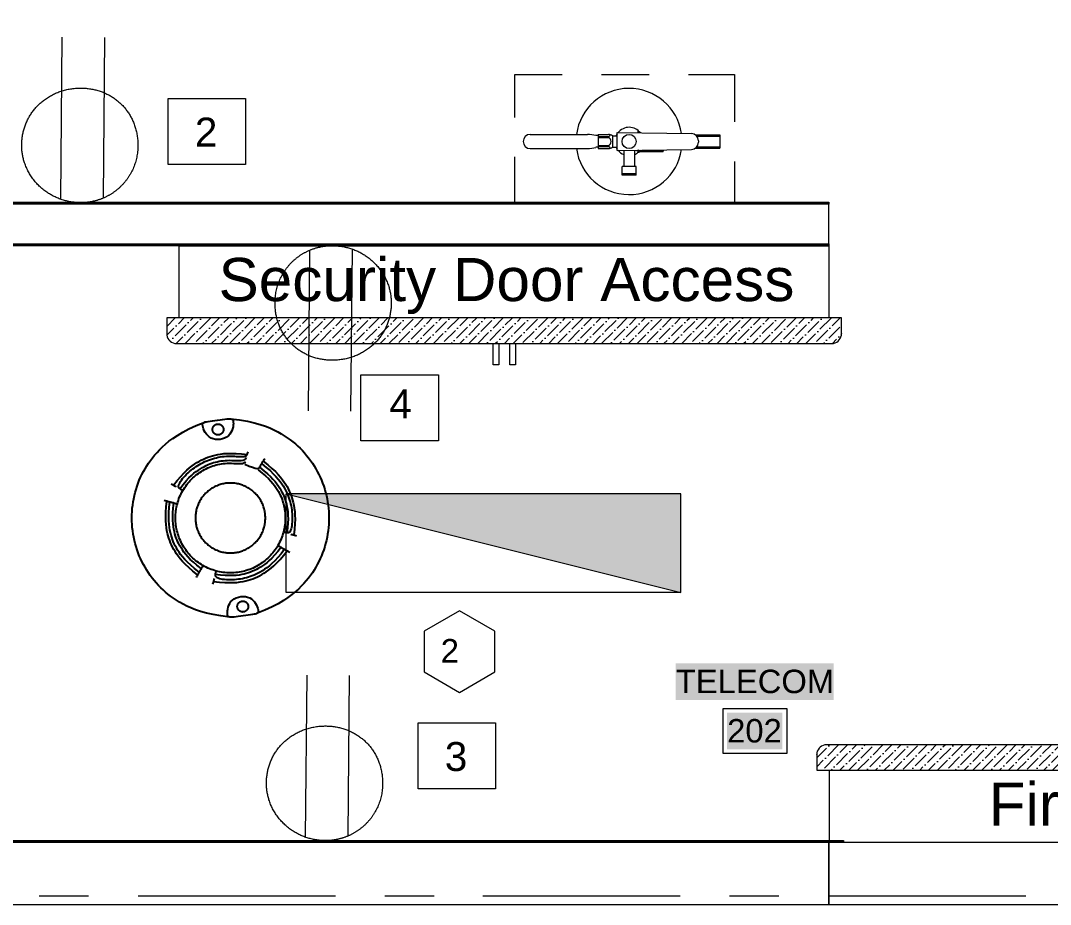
# Model space of a CAD drawing. Header units: inches. Extents: x 0.9 to 36.3, y 0.7 to 23.3.
# Drawn here: x 6.176 to 8.784, y 15.409 to 17.648 of the extents above; entities that cross this region are included whole.
import ezdxf

# ---------------------------------------------------------------- set-up
doc = ezdxf.new("R2010")
doc.units = ezdxf.units.IN
doc.linetypes.add('ACAD_ISO02W100', pattern=[15, 12, -3])
doc.linetypes.add('CENTER', pattern=[50.8, 31.75, -6.35, 6.35, -6.35])
doc.layers.get('0').update_dxf_attribs({"color": 1})
for name, color, linetype, lineweight, true_color in [('Boarder for name', 7, 'Continuous', 5, 0x777777), ('Lights', 7, 'Continuous', 15, 0xff0a0a), ('Numbering Lights', 1, 'Continuous', 15, 0xff0000), ('PDF_Geometry', 7, 'Continuous', 9, 0x777777), ('Security Panel', 7, 'Continuous', 5, 0x9a9c7f)]:
    doc.layers.add(name, color=color, linetype=linetype, lineweight=lineweight, true_color=true_color)
for name, color, linetype, lineweight in [('Fire Extinguisher', 12, 'Continuous', 15), ('Numbering Panels', 250, 'Continuous', 0), ('Numbering receptecles', 170, 'Continuous', 15), ('Receptacles', 170, 'Continuous', 15)]:
    doc.layers.add(name, color=color, linetype=linetype, lineweight=lineweight)
doc.layers.add('PDF_Solid Fills', color=7, linetype='Continuous', true_color=0xffffff)
doc.layers.add('PDF_Text', color=7, linetype='Continuous')
doc.layers.add('Smoke Detector', color=104, linetype='Continuous')
doc.styles.add('PDF Arial', font='arial.ttf')
doc.styles.get("Standard").update_dxf_attribs({"font": 'arial.ttf'})

# ---------------------------------------------------------------- blocks, each defined once
blk = doc.blocks.new('Fire Extinguisher_top_dwgmodels.com')
at = {"color": 0}
for p, q in [((-111.7, 8), (-47, 8)), ((-34.9, 6.6), (-37.6, 6.6)), ((-34.9, 8), (-34.9, -8)), ((-34.9, 8), (-23.5, 8)), ((-34.9, 4.6), (-23.2, 4.6)), ((-34.8, 5.7), (-23.2, 5.7)), ((-18.9, 6.3), (-18.9, -6.3)), ((-18.9, 6.3), (-13.5, 6.3)), ((-13.5, -10), (-13.5, 10)), ((-13.5, 10), (70.6, 8.9)), ((10.3, 9.7), (10.3, 11.5)), ((10.7, 9.7), (10.7, 11.5)), ((75, 7.5), (102.5, 7.5)), ((76.7, 5.9), (102.5, 5.9)), ((78.5, 0.9), (78.5, -0.9)), ((102.5, 7.5), (102.5, -7.5)), ((-111.7, -8), (-47, -8)), ((-34.9, -6.6), (-37.6, -6.6)), ((-34.9, -4.6), (-23.2, -4.6)), ((-34.9, -8), (-23.5, -8)), ((-34.8, -5.7), (-23.2, -5.7)), ((-18.9, -6.3), (-13.5, -6.3)), ((-13.5, -10), (70.6, -8.9)), ((-6, -9.9), (-6, -28.4)), ((6, -9.7), (6, -28.4)), ((10.3, -9.7), (10.3, -9.7)), ((10.7, -9.9), (10.7, -9.7)), ((10.8, -10.2), (11, -9.9)), ((10.9, -10.4), (38.5, -10.4)), ((10.9, -11.2), (38.5, -11.2)), ((75, -7.5), (102.5, -7.5)), ((76.7, -5.9), (102.5, -5.9)), ((-8, -38), (-8, -28.4)), ((8, -28.4), (-8, -28.4)), ((8, -38), (8, -28.4)), ((-8, -36.1), (8, -36.1)), ((8, -38), (-8, -38))]:
    blk.add_line(p, q, dxfattribs=at)
blk.add_circle((0, 0), 8, dxfattribs=at)
for centre, radius, start, end in [((0, 0), 60, 8.6363, 172.3377), ((0, 0), 16, 37.0611, 141.3809), ((-111.7, 0), 8, 90, 270), ((-48.9, -37), 45.1, 75.4552, 87.5164), ((-23.6, 0.6), 7.45, 50.2127, 88.8117), ((-23.3, 7.7), 1.98, 271.9881, 358.9526), ((-25.5, 0), 5.13, 297.4534, 62.5466), ((0, 0), 16, 147.6298, 156.9032), ((10.5, 11.5), 0.177, 14.0852, 165.9148), ((70.5, 0.9), 8, 0, 89.221), ((0, 0), 60, 187.6623, 351.3637), ((-48.9, 37), 45.1, 272.4836, 284.5448), ((-23.6, -0.6), 7.45, 271.1883, 309.7873), ((-23.3, -7.7), 1.98, 1.0474, 88.0119), ((0, 0), 16, 203.0968, 212.3702), ((0, 0), 16, 218.6191, 247.9757), ((-11.2, -9.9), 0.819, 184.1848, 357.3731), ((10.5, -11), 1.25, 101.8101, 350.1732), ((10.5, -11), 0.907, 90, 346.3844), ((10.2, -9.7), 0.107, 282.2941, 2.9308), ((10.4, -9.9), 0.229, 277.2272, 346.9737), ((11.1, -10.8), 0.447, 116.5651, 243.4349), ((0, 0), 16, 312.0013, 315.4535), ((10.5, -11), 0.907, 40.2976, 70.7774), ((10.5, -11), 1.25, 27.9629, 66.6982), ((0, 0), 16, 319.3461, 322.9389), ((38.3, -10.8), 0.447, 296.5651, 63.4349), ((70.5, -0.9), 8, 270.779, 0), ((0, 0), 16, 292.0243, 310.0558)]:
    blk.add_arc(centre, radius, start, end, dxfattribs=at)

msp = doc.modelspace()

# ---------------------------------------------------------------- hatches: boundary and pattern name
at = {"layer": 'Lights', "linetype": 'ByBlock', "ltscale": 0.001, "transparency": 33554559}
msp.add_hatch(color=256, dxfattribs=at).paths.add_polyline_path([(7.8482, 16.1993), (7.8482, 16.4493), (6.8482, 16.4493)])
at = {"layer": 'Security Panel', "ltscale": 6, "transparency": 33554559}
h = msp.add_hatch(dxfattribs=at)
h.set_pattern_fill('ANSI36', color=256, scale=0.005)
h.paths.add_polyline_path([(8.255, 16.8945), (6.5457, 16.8945), (6.5457, 16.8545, 0.359329), (6.5664, 16.8303), (8.2343, 16.8303, 0.368033), (8.2549, 16.8553)])
h = msp.add_hatch(dxfattribs=at)
h.set_pattern_fill('ANSI36', color=256, scale=0.005)
h.paths.add_polyline_path([(9.9013, 15.7891, 0.359329), (9.8806, 15.8134), (8.2127, 15.8134, 0.368033), (8.1921, 15.7884), (8.192, 15.7492), (9.9013, 15.7492)])

# ---------------------------------------------------------------- linework, layer by layer
at = {"layer": 'Boarder for name', "linetype": 'ByBlock'}
msp.add_lwpolyline([(7.9547, 15.9051), (8.1163, 15.9051), (8.1163, 15.7918), (7.9547, 15.7918)], close=True, dxfattribs=at)
at = {"layer": 'Fire Extinguisher', "linetype": 'ACAD_ISO02W100', "ltscale": 0.01}
msp.add_lwpolyline([(7.4273, 17.5112), (7.9839, 17.5112), (7.9839, 17.1826), (7.4273, 17.1826)], close=True, dxfattribs=at)
at = {"layer": 'Lights', "linetype": 'ByBlock'}
msp.add_lwpolyline([(7.8482, 16.1993), (6.8482, 16.1993), (6.8482, 16.4493), (7.8482, 16.1993), (7.8482, 16.4493), (6.8482, 16.4493)], dxfattribs=at)
at = {"layer": 'Numbering Lights', "linetype": 'ByBlock', "ltscale": 0.001}
msp.add_lwpolyline([(7.2875, 16.1529), (7.1981, 16.1013), (7.1981, 15.998), (7.2875, 15.9464), (7.3769, 15.998), (7.3769, 16.1013)], close=True, dxfattribs=at)
at = {"layer": 'Numbering receptecles', "linetype": 'ByBlock', "ltscale": 0.001}
for points in [[(6.5492, 17.4507), (6.7452, 17.4507), (6.7452, 17.2834), (6.5492, 17.2834)], [(7.0378, 16.7503), (7.2338, 16.7503), (7.2338, 16.5831), (7.0378, 16.5831)], [(7.1823, 15.8694), (7.3783, 15.8694), (7.3783, 15.7021), (7.1823, 15.7021)]]:
    msp.add_lwpolyline(points, close=True, dxfattribs=at)
at = {"layer": 'PDF_Geometry', "linetype": 'ByBlock'}
for points in [[(4.0048, 15.566), (4.3715, 15.566), (4.3715, 15.7227), (4.4298, 15.7227), (4.4298, 17.0826), (8.223, 17.0826), (8.223, 17.1826), (4.4298, 17.1826), (4.4298, 19.4375), (4.3882, 19.4375), (4.3882, 19.4775), (4.3882, 20.9091), (9.3296, 20.9091), (9.3296, 21.0925), (4.0048, 21.0925)], [(4.4298, 17.1876), (8.223, 17.1876), (8.223, 17.186), (8.223, 17.1843)], [(4.4298, 17.1843), (8.223, 17.1843), (4.4298, 17.1843)], [(8.223, 17.1826), (4.4298, 17.1826)], [(8.223, 17.1843), (8.223, 17.1826), (8.223, 17.1843)], [(4.4298, 17.0826), (8.223, 17.0826), (8.223, 17.081), (8.223, 17.0793), (8.223, 17.0776), (4.4298, 17.0776)], [(8.223, 17.081), (8.223, 17.081)], [(4.3715, 15.571), (8.2597, 15.571), (8.2597, 15.5694), (8.2597, 15.5677), (4.3715, 15.5677), (8.2597, 15.5677), (8.2597, 15.566), (4.3715, 15.566)], [(8.2597, 15.5677), (8.2597, 15.5677)], [(6.2231, 15.431), (6.3481, 15.431)], [(6.4731, 15.431), (6.973, 15.431)], [(7.098, 15.431), (7.223, 15.431)], [(7.3464, 15.431), (7.8463, 15.431)], [(7.9713, 15.431), (8.0963, 15.431)], [(8.2213, 15.431), (8.7213, 15.431)]]:
    msp.add_lwpolyline(points, dxfattribs=at)
for points in [[(4.4298, 17.081), (8.223, 17.081)], [(8.223, 15.566), (4.3715, 15.566), (4.3715, 15.4094), (8.223, 15.4094)], [(8.223, 15.4094), (10.3129, 15.4094), (10.3129, 15.566), (8.223, 15.566)]]:
    msp.add_lwpolyline(points, close=True, dxfattribs=at)
at = {"layer": 'PDF_Solid Fills', "linetype": 'ByBlock', "transparency": 33554559}
for points in [[(7.8347, 15.9268), (8.2347, 15.9268), (7.8347, 16.0201), (8.2347, 16.0201)], [(7.9647, 15.8018), (8.1047, 15.8018), (7.9647, 15.8951), (8.1047, 15.8951)]]:
    msp.add_solid(points, dxfattribs=at)
at = {"layer": 'Receptacles', "linetype": 'ByBlock'}
for points in [[(6.2806, 17.6057), (6.2768, 17.1954)], [(6.3884, 17.6047), (6.3845, 17.1979)], [(6.9046, 16.6596), (6.9084, 17.0664)], [(7.0124, 16.6586), (7.0162, 17.0688)], [(6.9004, 15.9901), (6.8965, 15.5798)], [(7.0082, 15.9891), (7.0043, 15.5823)]]:
    msp.add_lwpolyline(points, dxfattribs=at)
for points in [[(6.3264, 17.1866), (6.3655, 17.186), (6.4018, 17.2005), (6.4296, 17.2279), (6.4575, 17.2552), (6.4727, 17.2913), (6.4728, 17.3303), (6.4736, 17.4132), (6.412, 17.476), (6.3292, 17.4768), (6.2463, 17.4775), (6.1794, 17.416), (6.1786, 17.3331), (6.1778, 17.2544), (6.2435, 17.1874), (6.3264, 17.1866)], [(6.9666, 17.0776), (6.9275, 17.0783), (6.8912, 17.0638), (6.8633, 17.0364), (6.8355, 17.009), (6.8203, 16.973), (6.8201, 16.9339), (6.8194, 16.8511), (6.8809, 16.7883), (6.9638, 16.7875), (7.0467, 16.7867), (7.1136, 16.8483), (7.1144, 16.9312), (7.1152, 17.0099), (7.0495, 17.0769), (6.9666, 17.0776)], [(6.9462, 15.571), (6.9853, 15.5704), (7.0215, 15.5849), (7.0494, 15.6123), (7.0773, 15.6396), (7.0925, 15.6756), (7.0926, 15.7147), (7.0934, 15.7976), (7.0318, 15.8604), (6.9489, 15.8612), (6.866, 15.8619), (6.7991, 15.8004), (6.7984, 15.7175), (6.7976, 15.6388), (6.8633, 15.5718), (6.9462, 15.571)]]:
    msp.add_rational_spline(points, [1, 0.948448710105, 0.948448710105, 1, 0.948448710105, 0.948448710105, 1, 1, 1, 1, 1, 1, 1, 1, 1, 1], degree=3, knots=[0, 0, 0, 0, 0.79168, 0.79168, 0.79168, 1.583359, 1.583359, 1.583359, 2.583359, 2.583359, 2.583359, 3.583359, 3.583359, 3.583359, 4.583359, 4.583359, 4.583359, 4.583359], dxfattribs=at)
at = {"layer": 'Security Panel', "linetype": 'ByBlock', "ltscale": 0.001}
for points in [[(8.223, 17.0776), (8.223, 16.8945), (6.5777, 16.8945), (6.5777, 17.0776)], [(8.224, 15.566), (8.224, 15.7492), (9.8693, 15.7492), (9.8693, 15.566)]]:
    msp.add_lwpolyline(points, close=True, dxfattribs=at)
for points in [[(8.2549, 16.8553), (8.255, 16.8945), (6.5457, 16.8945), (6.5457, 16.8545)], [(8.1921, 15.7884), (8.192, 15.7492), (9.9013, 15.7492), (9.9013, 15.7891)]]:
    msp.add_lwpolyline(points, dxfattribs=at)
for points in [[(6.5457, 16.8553, 0.368033), (6.5664, 16.8303), (8.2343, 16.8303, 0.368033), (8.2549, 16.8553), (8.2549, 16.8545)], [(9.9013, 15.7884, 0.368033), (9.8806, 15.8134), (8.2127, 15.8134, 0.368033), (8.1921, 15.7884), (8.1921, 15.7891)]]:
    msp.add_lwpolyline(points, format="xyb", dxfattribs=at)
at = {"layer": 'Security Panel', "linetype": 'CENTER', "ltscale": 0.01}
for points in [[(7.3726, 16.8303), (7.387, 16.8303), (7.387, 16.7755), (7.3726, 16.7755)], [(7.4144, 16.8303), (7.4289, 16.8303), (7.4289, 16.7755), (7.4144, 16.7755)]]:
    msp.add_lwpolyline(points, close=True, dxfattribs=at)
at = {"layer": 'Smoke Detector', "linetype": 'ByBlock'}
for points in [[(6.7056, 16.1368), (6.6832, 16.1398), (6.6635, 16.1432), (6.6464, 16.147), (6.6315, 16.1511), (6.6184, 16.1555), (6.6069, 16.1601), (6.5967, 16.1648), (6.5873, 16.1697), (6.5786, 16.1746), (6.5705, 16.1795), (6.5629, 16.1846), (6.5557, 16.1897), (6.549, 16.1949), (6.5425, 16.2003), (6.5364, 16.2058), (6.5305, 16.2115), (6.5249, 16.2173), (6.5194, 16.2234), (6.5141, 16.2296), (6.509, 16.236), (6.5041, 16.2426), (6.4995, 16.2493), (6.4951, 16.2562), (6.4909, 16.2632), (6.4869, 16.2703), (6.4832, 16.2776), (6.4797, 16.285), (6.4764, 16.2925), (6.4734, 16.3001), (6.4707, 16.3077), (6.4682, 16.3155), (6.4659, 16.3234), (6.4639, 16.3313), (6.4622, 16.3393), (6.4608, 16.3473), (6.4596, 16.3554), (6.4586, 16.3635), (6.458, 16.3717), (6.4576, 16.3798), (6.4574, 16.388), (6.4576, 16.3962), (6.458, 16.4043), (6.4586, 16.4125), (6.4596, 16.4206), (6.4608, 16.4287), (6.4622, 16.4367), (6.4639, 16.4447), (6.4659, 16.4526), (6.4682, 16.4605), (6.4707, 16.4682), (6.4734, 16.4759), (6.4764, 16.4835), (6.4797, 16.491), (6.4832, 16.4984), (6.4869, 16.5057), (6.4909, 16.5128), (6.4951, 16.5198), (6.4996, 16.5267), (6.5044, 16.5336), (6.5096, 16.5404), (6.5152, 16.5472), (6.5212, 16.554), (6.5278, 16.5609), (6.5349, 16.5679), (6.5427, 16.575), (6.5514, 16.5822), (6.5613, 16.5896), (6.5729, 16.5973), (6.5864, 16.6052), (6.6022, 16.6134), (6.6206, 16.6219), (6.642, 16.6307)], [(6.7071, 16.6393), (6.73, 16.6363), (6.75, 16.6328), (6.7674, 16.629), (6.7825, 16.6249), (6.7956, 16.6205), (6.8072, 16.6159), (6.8175, 16.6111), (6.8268, 16.6063), (6.8355, 16.6014), (6.8436, 16.5964), (6.8512, 16.5914), (6.8584, 16.5863), (6.8652, 16.5811), (6.8716, 16.5757), (6.8777, 16.5702), (6.8836, 16.5645), (6.8893, 16.5586), (6.8948, 16.5526), (6.9, 16.5464), (6.9051, 16.54), (6.91, 16.5334), (6.9146, 16.5267), (6.9191, 16.5198), (6.9233, 16.5128), (6.9272, 16.5057), (6.931, 16.4984), (6.9345, 16.491), (6.9377, 16.4835), (6.9407, 16.4759), (6.9435, 16.4682), (6.946, 16.4605), (6.9482, 16.4526), (6.9502, 16.4447), (6.9519, 16.4367), (6.9534, 16.4287), (6.9546, 16.4206), (6.9555, 16.4125), (6.9562, 16.4043), (6.9566, 16.3962), (6.9567, 16.388), (6.9566, 16.3798), (6.9562, 16.3717), (6.9555, 16.3635), (6.9546, 16.3554), (6.9534, 16.3473), (6.9519, 16.3393), (6.9502, 16.3313), (6.9482, 16.3234), (6.946, 16.3155), (6.9435, 16.3077), (6.9407, 16.3001), (6.9377, 16.2925), (6.9345, 16.285), (6.931, 16.2776), (6.9272, 16.2703), (6.9233, 16.2632), (6.9191, 16.2562), (6.9146, 16.2492), (6.9098, 16.2424), (6.9046, 16.2356), (6.899, 16.2288), (6.8929, 16.222), (6.8864, 16.2151), (6.8792, 16.2081), (6.8715, 16.201), (6.8628, 16.1938), (6.8529, 16.1864), (6.8414, 16.1787), (6.828, 16.1709), (6.8125, 16.1628), (6.7944, 16.1544), (6.7735, 16.1457)], [(6.5631, 16.4711), (6.5726, 16.483), (6.5813, 16.4932), (6.5893, 16.5018), (6.5967, 16.509), (6.6036, 16.515), (6.6101, 16.5201), (6.6162, 16.5244), (6.622, 16.5281), (6.6277, 16.5314), (6.6332, 16.5345), (6.6387, 16.5372), (6.6443, 16.5396), (6.6499, 16.5418), (6.6557, 16.5438), (6.6618, 16.5456), (6.6681, 16.5472), (6.6749, 16.5487), (6.6822, 16.55), (6.6904, 16.551), (6.6995, 16.5516), (6.7098, 16.5517), (6.7216, 16.5513), (6.7349, 16.5503), (6.7501, 16.5485)], [(6.5852, 16.4583), (6.5829, 16.4597), (6.5808, 16.461), (6.579, 16.4623), (6.5776, 16.4637), (6.5765, 16.4653), (6.5759, 16.467), (6.5758, 16.4691), (6.5763, 16.4714), (6.5773, 16.4741), (6.5789, 16.4772), (6.5809, 16.4805), (6.5834, 16.484), (6.5862, 16.4876), (6.5894, 16.4914), (6.5927, 16.4951), (6.5963, 16.4988), (6.6, 16.5023), (6.6038, 16.5058), (6.6077, 16.5091), (6.6117, 16.5123), (6.6158, 16.5153), (6.62, 16.5183), (6.6243, 16.521), (6.6287, 16.5237), (6.6332, 16.5262), (6.6378, 16.5285), (6.6424, 16.5307), (6.6471, 16.5327), (6.6519, 16.5346), (6.6567, 16.5363), (6.6616, 16.5379), (6.6665, 16.5393), (6.6715, 16.5406), (6.6765, 16.5417), (6.6815, 16.5426), (6.6866, 16.5433), (6.6917, 16.5439), (6.6968, 16.5443), (6.7019, 16.5446), (6.7071, 16.5447), (6.7122, 16.5446), (6.7172, 16.5444), (6.7221, 16.5441), (6.7268, 16.5439), (6.7312, 16.5437), (6.7352, 16.5436), (6.7387, 16.5436), (6.7418, 16.5438), (6.7442, 16.5443), (6.7462, 16.5451), (6.7477, 16.5461), (6.7489, 16.5474), (6.7499, 16.5491), (6.7506, 16.551), (6.7513, 16.5532), (6.752, 16.5557)], [(6.5788, 16.4621), (6.5872, 16.4727), (6.595, 16.4818), (6.6021, 16.4894), (6.6087, 16.4958), (6.6149, 16.5012), (6.6206, 16.5057), (6.6261, 16.5095), (6.6313, 16.5129), (6.6363, 16.5158), (6.6412, 16.5185), (6.646, 16.5209), (6.6507, 16.5231), (6.6553, 16.525), (6.66, 16.5266), (6.6645, 16.5281), (6.6692, 16.5295), (6.6738, 16.5306), (6.6785, 16.5316), (6.6834, 16.5325), (6.6884, 16.5331), (6.6935, 16.5336), (6.6988, 16.534), (6.7044, 16.5341), (6.7103, 16.534), (6.7164, 16.5338), (6.7225, 16.5336), (6.7285, 16.5334), (6.7342, 16.5336), (6.7392, 16.5343), (6.7433, 16.5357), (6.7463, 16.5379), (6.7481, 16.5411)], [(6.7435, 16.5239), (6.7548, 16.5194), (6.7634, 16.5163), (6.7698, 16.5144), (6.7743, 16.5136), (6.7773, 16.5135), (6.7792, 16.5141), (6.7803, 16.515), (6.7811, 16.5162), (6.7817, 16.5173), (6.7824, 16.5185), (6.7831, 16.5196), (6.7837, 16.5208), (6.7844, 16.5219), (6.7851, 16.5231), (6.7857, 16.5242), (6.7864, 16.5254), (6.7871, 16.5266), (6.7878, 16.5279), (6.7886, 16.5292), (6.7894, 16.5307), (6.7904, 16.5323), (6.7914, 16.5341), (6.7926, 16.5361), (6.7939, 16.5384)], [(6.7774, 16.5098), (6.7875, 16.5018), (6.7961, 16.4944), (6.8034, 16.4876), (6.8095, 16.4814), (6.8146, 16.4755), (6.8189, 16.4701), (6.8225, 16.4649), (6.8256, 16.46), (6.8285, 16.4552), (6.831, 16.4505), (6.8333, 16.446), (6.8353, 16.4415), (6.8371, 16.4371), (6.8387, 16.4327), (6.8402, 16.4284), (6.8414, 16.424), (6.8425, 16.4196), (6.8435, 16.4151), (6.8443, 16.4106), (6.845, 16.4061), (6.8455, 16.4016), (6.8458, 16.3971), (6.8461, 16.3925), (6.8461, 16.388), (6.8461, 16.3834), (6.8458, 16.3789), (6.8455, 16.3744), (6.845, 16.3698), (6.8443, 16.3653), (6.8435, 16.3609), (6.8425, 16.3564), (6.8414, 16.352), (6.8402, 16.3476), (6.8388, 16.3433), (6.8372, 16.339), (6.8356, 16.3348), (6.8337, 16.3306), (6.8318, 16.3265), (6.8297, 16.3224), (6.8275, 16.3185), (6.8252, 16.3145), (6.8227, 16.3107), (6.8201, 16.307), (6.8174, 16.3033), (6.8146, 16.2998), (6.8116, 16.2963), (6.8086, 16.2929), (6.8054, 16.2896), (6.8021, 16.2865), (6.7988, 16.2834), (6.7953, 16.2805), (6.7917, 16.2777), (6.7881, 16.2749), (6.7843, 16.2724), (6.7805, 16.2699), (6.7766, 16.2675), (6.7726, 16.2653), (6.7686, 16.2633), (6.7645, 16.2613), (6.7603, 16.2595), (6.7561, 16.2578), (6.7518, 16.2563), (6.7474, 16.2549), (6.7431, 16.2537), (6.7386, 16.2525), (6.7342, 16.2516), (6.7297, 16.2508), (6.7252, 16.2501), (6.7207, 16.2496), (6.7162, 16.2492), (6.7116, 16.249), (6.7071, 16.2489), (6.7025, 16.249), (6.698, 16.2492), (6.6934, 16.2496), (6.6889, 16.2501), (6.6844, 16.2508), (6.6799, 16.2516), (6.6755, 16.2525), (6.6711, 16.2537), (6.6667, 16.2549), (6.6624, 16.2563), (6.6581, 16.2578), (6.6538, 16.2595), (6.6497, 16.2613), (6.6456, 16.2633), (6.6415, 16.2653), (6.6375, 16.2675), (6.6336, 16.2699), (6.6298, 16.2724), (6.6261, 16.2749), (6.6224, 16.2777), (6.6188, 16.2805), (6.6154, 16.2834), (6.612, 16.2865), (6.6087, 16.2896), (6.6056, 16.2929), (6.6025, 16.2963), (6.5996, 16.2998), (6.5967, 16.3033), (6.594, 16.307), (6.5914, 16.3107), (6.589, 16.3145), (6.5866, 16.3185), (6.5844, 16.3224), (6.5823, 16.3265), (6.5804, 16.3306), (6.5786, 16.3348), (6.5769, 16.339), (6.5754, 16.3433), (6.574, 16.3476), (6.5727, 16.352), (6.5716, 16.3564), (6.5707, 16.3609), (6.5699, 16.3653), (6.5692, 16.3698), (6.5687, 16.3744), (6.5683, 16.3789), (6.5681, 16.3834), (6.568, 16.388), (6.5681, 16.3925), (6.5683, 16.3971), (6.5687, 16.4016), (6.5692, 16.4061), (6.5699, 16.4106), (6.5707, 16.4151), (6.5716, 16.4196), (6.5727, 16.424), (6.574, 16.4284), (6.5754, 16.4327), (6.5769, 16.437), (6.5786, 16.4412), (6.5804, 16.4454), (6.5823, 16.4495), (6.5844, 16.4536), (6.5866, 16.4575), (6.589, 16.4614), (6.5914, 16.4653), (6.594, 16.469), (6.5967, 16.4727), (6.5996, 16.4762), (6.6025, 16.4797), (6.6056, 16.4831), (6.6087, 16.4863), (6.612, 16.4895), (6.6154, 16.4926), (6.6188, 16.4955), (6.6224, 16.4983), (6.6261, 16.501), (6.6298, 16.5036), (6.6336, 16.5061), (6.6375, 16.5084), (6.6415, 16.5106), (6.6456, 16.5127), (6.6497, 16.5147), (6.6538, 16.5165), (6.6581, 16.5182), (6.6624, 16.5197), (6.6667, 16.5211), (6.6711, 16.5223), (6.6755, 16.5234), (6.68, 16.5244), (6.6846, 16.5252), (6.6893, 16.5258), (6.6942, 16.5263), (6.6993, 16.5266), (6.7046, 16.5267), (6.7101, 16.5267), (6.7159, 16.5264), (6.7217, 16.5262), (6.7274, 16.526), (6.7327, 16.526), (6.7374, 16.5264), (6.7412, 16.5273), (6.744, 16.5288), (6.7454, 16.5311)], [(6.7811, 16.5163), (6.7918, 16.5078), (6.8008, 16.5001), (6.8085, 16.4929), (6.8149, 16.4863), (6.8203, 16.4802), (6.8248, 16.4744), (6.8286, 16.469), (6.8319, 16.4638), (6.8349, 16.4587), (6.8376, 16.4538), (6.84, 16.4489), (6.8422, 16.444), (6.8441, 16.4389), (6.8459, 16.4338), (6.8475, 16.4284), (6.849, 16.4227), (6.8503, 16.4167), (6.8514, 16.4101), (6.8523, 16.4029), (6.8529, 16.3947), (6.853, 16.3855), (6.8526, 16.3751), (6.8517, 16.3632), (6.8502, 16.3496)], [(6.7863, 16.5252), (6.7977, 16.5162), (6.8074, 16.5079), (6.8156, 16.5002), (6.8224, 16.4932), (6.8282, 16.4866), (6.833, 16.4804), (6.8371, 16.4746), (6.8407, 16.4691), (6.8438, 16.4637), (6.8467, 16.4584), (6.8493, 16.4533), (6.8516, 16.4483), (6.8536, 16.4433), (6.8554, 16.4384), (6.857, 16.4335), (6.8584, 16.4285), (6.8596, 16.4236), (6.8607, 16.4186), (6.8616, 16.4135), (6.8624, 16.4084), (6.863, 16.4033), (6.8634, 16.3982), (6.8637, 16.3931), (6.8637, 16.388), (6.8637, 16.3829), (6.8634, 16.3779), (6.863, 16.373), (6.8624, 16.3684), (6.8617, 16.3642), (6.8608, 16.3604), (6.8597, 16.3571), (6.8585, 16.3545), (6.8572, 16.3525), (6.8557, 16.3512), (6.854, 16.3503), (6.8522, 16.35), (6.8502, 16.35), (6.848, 16.3504), (6.8456, 16.3509), (6.8429, 16.3516)], [(6.7902, 16.5319), (6.8021, 16.5225), (6.8123, 16.5137), (6.8209, 16.5057), (6.8281, 16.4983), (6.8341, 16.4914), (6.8392, 16.485), (6.8435, 16.4789), (6.8472, 16.473), (6.8505, 16.4674), (6.8535, 16.4618), (6.8562, 16.4563), (6.8587, 16.4508), (6.8609, 16.4452), (6.8628, 16.4393), (6.8646, 16.4333), (6.8663, 16.4269), (6.8678, 16.4202), (6.869, 16.4128), (6.87, 16.4047), (6.8706, 16.3955), (6.8708, 16.3852), (6.8704, 16.3735), (6.8694, 16.3601), (6.8676, 16.345)], [(6.5567, 16.4748), (6.5588, 16.4736), (6.5605, 16.4726), (6.5619, 16.4718), (6.5632, 16.4711), (6.5644, 16.4704), (6.5658, 16.4695), (6.5676, 16.4685), (6.5698, 16.4672)], [(6.5394, 16.4329), (6.5419, 16.4322), (6.5441, 16.4316), (6.5462, 16.4311), (6.548, 16.4306), (6.5498, 16.4301), (6.5514, 16.4297), (6.553, 16.4293), (6.5546, 16.4288), (6.5563, 16.4284), (6.558, 16.4279), (6.5599, 16.4274), (6.5618, 16.4269), (6.5639, 16.4263), (6.5662, 16.4257), (6.5686, 16.4251), (6.5712, 16.4244)], [(6.624, 16.244), (6.612, 16.2535), (6.6018, 16.2622), (6.5933, 16.2703), (6.5861, 16.2777), (6.58, 16.2846), (6.575, 16.291), (6.5707, 16.2971), (6.567, 16.303), (6.5636, 16.3086), (6.5606, 16.3142), (6.5579, 16.3197), (6.5555, 16.3252), (6.5533, 16.3308), (6.5513, 16.3366), (6.5495, 16.3427), (6.5479, 16.349), (6.5464, 16.3558), (6.5451, 16.3632), (6.5441, 16.3713), (6.5435, 16.3804), (6.5433, 16.3908), (6.5437, 16.4025), (6.5448, 16.4159), (6.5465, 16.431)], [(6.6278, 16.2507), (6.6164, 16.2598), (6.6068, 16.2681), (6.5986, 16.2757), (6.5917, 16.2828), (6.586, 16.2894), (6.5811, 16.2955), (6.577, 16.3014), (6.5735, 16.3069), (6.5703, 16.3123), (6.5674, 16.3176), (6.5649, 16.3228), (6.5625, 16.3281), (6.5604, 16.3335), (6.5586, 16.339), (6.5568, 16.3448), (6.5553, 16.3509), (6.5539, 16.3573), (6.5526, 16.3643), (6.5517, 16.3721), (6.5511, 16.3808), (6.551, 16.3906), (6.5514, 16.4018), (6.5523, 16.4146), (6.554, 16.429)], [(6.633, 16.2597), (6.6223, 16.2681), (6.6133, 16.2759), (6.6056, 16.2831), (6.5992, 16.2897), (6.5938, 16.2958), (6.5893, 16.3016), (6.5855, 16.307), (6.5822, 16.3122), (6.5792, 16.3172), (6.5765, 16.3222), (6.5741, 16.3271), (6.5719, 16.332), (6.57, 16.337), (6.5682, 16.3422), (6.5666, 16.3476), (6.5652, 16.3533), (6.5638, 16.3593), (6.5627, 16.3659), (6.5618, 16.3731), (6.5613, 16.3813), (6.5612, 16.3905), (6.5615, 16.4009), (6.5624, 16.4128), (6.564, 16.4263)], [(6.8601, 16.347), (6.8626, 16.3463), (6.8646, 16.3458), (6.8662, 16.3454), (6.8676, 16.345), (6.869, 16.3446), (6.8705, 16.3442), (6.8724, 16.3437), (6.8748, 16.3431)], [(6.664, 16.2274), (6.6792, 16.2257), (6.6926, 16.2247), (6.7043, 16.2243), (6.7146, 16.2244), (6.7238, 16.225), (6.7319, 16.226), (6.7393, 16.2273), (6.746, 16.2288), (6.7524, 16.2304), (6.7584, 16.2322), (6.7642, 16.2342), (6.7699, 16.2364), (6.7754, 16.2388), (6.7809, 16.2415), (6.7864, 16.2445), (6.7921, 16.2479), (6.7979, 16.2516), (6.804, 16.2559), (6.8105, 16.261), (6.8174, 16.267), (6.8248, 16.2742), (6.8328, 16.2828), (6.8415, 16.2929), (6.851, 16.3049)], [(6.8354, 16.3139), (6.8269, 16.3033), (6.8191, 16.2942), (6.812, 16.2866), (6.8054, 16.2801), (6.7993, 16.2748), (6.7935, 16.2703), (6.7881, 16.2664), (6.7829, 16.2631), (6.7778, 16.2601), (6.7729, 16.2575), (6.768, 16.255), (6.763, 16.2529), (6.758, 16.2509), (6.7528, 16.2492), (6.7474, 16.2476), (6.7418, 16.2461), (6.7358, 16.2448), (6.7292, 16.2436), (6.7219, 16.2427), (6.7138, 16.2422), (6.7046, 16.2421), (6.6941, 16.2424), (6.6822, 16.2433), (6.6687, 16.2449)], [(6.8443, 16.3088), (6.8353, 16.2974), (6.827, 16.2877), (6.8193, 16.2795), (6.8122, 16.2726), (6.8057, 16.2669), (6.7995, 16.2621), (6.7937, 16.258), (6.7881, 16.2544), (6.7828, 16.2512), (6.7775, 16.2484), (6.7724, 16.2458), (6.7674, 16.2435), (6.7624, 16.2415), (6.7575, 16.2397), (6.7526, 16.2381), (6.7476, 16.2367), (6.7426, 16.2354), (6.7376, 16.2343), (6.7326, 16.2334), (6.7275, 16.2327), (6.7224, 16.2321), (6.7173, 16.2317), (6.7122, 16.2314), (6.7071, 16.2313), (6.702, 16.2314), (6.6969, 16.2317), (6.6921, 16.2321), (6.6875, 16.2326), (6.6833, 16.2334), (6.6795, 16.2343), (6.6762, 16.2353), (6.6736, 16.2365), (6.6716, 16.2379), (6.6702, 16.2394), (6.6694, 16.241), (6.6691, 16.2429), (6.6691, 16.2449), (6.6694, 16.2471), (6.67, 16.2495), (6.6707, 16.2521)], [(6.8289, 16.3177), (6.8312, 16.3163), (6.8334, 16.3151), (6.8354, 16.3139), (6.8373, 16.3128), (6.839, 16.3118), (6.8407, 16.3108), (6.8423, 16.3099), (6.8438, 16.3091), (6.8452, 16.3082), (6.8466, 16.3074), (6.8481, 16.3066), (6.8497, 16.3057), (6.8513, 16.3047), (6.8531, 16.3037), (6.8552, 16.3025), (6.8574, 16.3012)], [(6.6367, 16.2662), (6.6354, 16.2638), (6.6341, 16.2617), (6.633, 16.2597), (6.6319, 16.2578), (6.6309, 16.256), (6.6299, 16.2544), (6.629, 16.2528), (6.6282, 16.2513), (6.6273, 16.2499), (6.6265, 16.2484), (6.6256, 16.2469), (6.6247, 16.2454), (6.6238, 16.2437), (6.6227, 16.2419), (6.6216, 16.2399), (6.6203, 16.2376)], [(6.6661, 16.2349), (6.6654, 16.2324), (6.6649, 16.2305), (6.6644, 16.2289), (6.6641, 16.2275), (6.6637, 16.2261), (6.6633, 16.2245), (6.6628, 16.2227), (6.6621, 16.2203)]]:
    msp.add_lwpolyline(points, dxfattribs=at)
for points in [[(6.7019, 16.596), (6.6974, 16.5927), (6.6923, 16.5901), (6.6867, 16.5882), (6.6809, 16.587), (6.6749, 16.5866), (6.669, 16.587), (6.6634, 16.5882), (6.6582, 16.5902), (6.6536, 16.5931), (6.6496, 16.5966), (6.6462, 16.6005), (6.6433, 16.6048), (6.641, 16.6091), (6.6392, 16.6134), (6.6379, 16.6173), (6.637, 16.6208), (6.6366, 16.6237), (6.6368, 16.6259), (6.6374, 16.6277), (6.6387, 16.6291), (6.6407, 16.6302), (6.6433, 16.6311), (6.6468, 16.6319), (6.651, 16.6327), (6.6561, 16.6335), (6.6618, 16.6344), (6.668, 16.6352), (6.6744, 16.6361), (6.6808, 16.6369), (6.687, 16.6377), (6.6928, 16.6383), (6.6979, 16.6388), (6.7022, 16.6392), (6.7057, 16.6393), (6.7085, 16.6392), (6.7107, 16.6386), (6.7123, 16.6376), (6.7134, 16.636), (6.7141, 16.6339), (6.7145, 16.631), (6.7146, 16.6274), (6.7143, 16.6233), (6.7137, 16.6187), (6.7125, 16.6139), (6.7109, 16.6091), (6.7086, 16.6043), (6.7056, 16.5999)], [(6.6826, 16.6242), (6.683, 16.6239), (6.6834, 16.6237), (6.6838, 16.6234), (6.6841, 16.6232), (6.6845, 16.6229), (6.6848, 16.6226), (6.6852, 16.6223), (6.6855, 16.622), (6.6858, 16.6217), (6.6861, 16.6213), (6.6864, 16.621), (6.6867, 16.6206), (6.687, 16.6203), (6.6872, 16.6199), (6.6875, 16.6195), (6.6877, 16.6191), (6.6879, 16.6187), (6.6881, 16.6183), (6.6883, 16.6179), (6.6885, 16.6175), (6.6887, 16.6171), (6.6888, 16.6166), (6.689, 16.6162), (6.6891, 16.6158), (6.6892, 16.6153), (6.6893, 16.6149), (6.6894, 16.6144), (6.6894, 16.614), (6.6895, 16.6135), (6.6895, 16.6131), (6.6895, 16.6126), (6.6895, 16.6122), (6.6895, 16.6117), (6.6895, 16.6113), (6.6895, 16.6108), (6.6894, 16.6104), (6.6894, 16.6099), (6.6893, 16.6095), (6.6892, 16.609), (6.6891, 16.6086), (6.689, 16.6082), (6.6888, 16.6077), (6.6887, 16.6073), (6.6885, 16.6069), (6.6883, 16.6065), (6.6881, 16.6061), (6.6879, 16.6057), (6.6877, 16.6053), (6.6875, 16.6049), (6.6872, 16.6045), (6.687, 16.6041), (6.6867, 16.6038), (6.6864, 16.6034), (6.6861, 16.6031), (6.6858, 16.6027), (6.6855, 16.6024), (6.6852, 16.6021), (6.6848, 16.6018), (6.6845, 16.6015), (6.6841, 16.6012), (6.6838, 16.6009), (6.6834, 16.6007), (6.683, 16.6004), (6.6826, 16.6002), (6.6822, 16.6), (6.6818, 16.5998), (6.6814, 16.5996), (6.681, 16.5994), (6.6806, 16.5992), (6.6802, 16.5991), (6.6797, 16.5989), (6.6793, 16.5988), (6.6789, 16.5987), (6.6784, 16.5986), (6.678, 16.5985), (6.6775, 16.5985), (6.6771, 16.5984), (6.6766, 16.5984), (6.6762, 16.5984), (6.6757, 16.5984), (6.6753, 16.5984), (6.6748, 16.5984), (6.6744, 16.5984), (6.6739, 16.5985), (6.6735, 16.5985), (6.673, 16.5986), (6.6726, 16.5987), (6.6721, 16.5988), (6.6717, 16.5989), (6.6713, 16.5991), (6.6708, 16.5992), (6.6704, 16.5994), (6.67, 16.5996), (6.6696, 16.5998), (6.6692, 16.6), (6.6688, 16.6002), (6.6684, 16.6004), (6.668, 16.6007), (6.6676, 16.6009), (6.6673, 16.6012), (6.6669, 16.6015), (6.6666, 16.6018), (6.6662, 16.6021), (6.6659, 16.6024), (6.6656, 16.6027), (6.6653, 16.6031), (6.665, 16.6034), (6.6647, 16.6038), (6.6645, 16.6041), (6.6642, 16.6045), (6.664, 16.6049), (6.6637, 16.6053), (6.6635, 16.6057), (6.6633, 16.6061), (6.6631, 16.6065), (6.6629, 16.6069), (6.6628, 16.6073), (6.6626, 16.6077), (6.6625, 16.6082), (6.6623, 16.6086), (6.6622, 16.609), (6.6621, 16.6095), (6.6621, 16.6099), (6.662, 16.6104), (6.6619, 16.6108), (6.6619, 16.6113), (6.6619, 16.6117), (6.6619, 16.6122), (6.6619, 16.6126), (6.6619, 16.6131), (6.6619, 16.6135), (6.662, 16.614), (6.6621, 16.6144), (6.6621, 16.6149), (6.6622, 16.6153), (6.6623, 16.6158), (6.6625, 16.6162), (6.6626, 16.6166), (6.6628, 16.6171), (6.6629, 16.6175), (6.6631, 16.6179), (6.6633, 16.6183), (6.6635, 16.6187), (6.6637, 16.6191), (6.664, 16.6195), (6.6642, 16.6199), (6.6645, 16.6203), (6.6647, 16.6206), (6.665, 16.621), (6.6653, 16.6213), (6.6656, 16.6217), (6.6659, 16.622), (6.6662, 16.6223), (6.6666, 16.6226), (6.6669, 16.6229), (6.6673, 16.6232), (6.6676, 16.6234), (6.668, 16.6237), (6.6684, 16.6239), (6.6688, 16.6242), (6.6692, 16.6244), (6.6696, 16.6246), (6.67, 16.6248), (6.6704, 16.625), (6.6708, 16.6251), (6.6713, 16.6253), (6.6717, 16.6254), (6.6721, 16.6256), (6.6726, 16.6257), (6.673, 16.6258), (6.6735, 16.6258), (6.6739, 16.6259), (6.6744, 16.626), (6.6748, 16.626), (6.6753, 16.626), (6.6757, 16.626), (6.6762, 16.626), (6.6766, 16.626), (6.6771, 16.626), (6.6775, 16.6259), (6.678, 16.6258), (6.6784, 16.6258), (6.6789, 16.6257), (6.6793, 16.6256), (6.6797, 16.6254), (6.6802, 16.6253), (6.6806, 16.6251), (6.681, 16.625), (6.6814, 16.6248), (6.6818, 16.6246), (6.6822, 16.6244)], [(6.6215, 16.4109), (6.6208, 16.4081), (6.6202, 16.4053), (6.6197, 16.4024), (6.6193, 16.3996), (6.6189, 16.3967), (6.6187, 16.3938), (6.6185, 16.3909), (6.6185, 16.388), (6.6185, 16.3851), (6.6187, 16.3822), (6.6189, 16.3793), (6.6193, 16.3764), (6.6197, 16.3736), (6.6202, 16.3707), (6.6208, 16.3679), (6.6215, 16.3651), (6.6223, 16.3623), (6.6232, 16.3595), (6.6242, 16.3568), (6.6252, 16.3541), (6.6264, 16.3514), (6.6276, 16.3488), (6.629, 16.3462), (6.6304, 16.3437), (6.6319, 16.3412), (6.6334, 16.3388), (6.6351, 16.3364), (6.6368, 16.3341), (6.6386, 16.3318), (6.6405, 16.3296), (6.6424, 16.3274), (6.6444, 16.3254), (6.6465, 16.3233), (6.6487, 16.3214), (6.6509, 16.3195), (6.6532, 16.3177), (6.6555, 16.316), (6.6579, 16.3144), (6.6603, 16.3128), (6.6628, 16.3113), (6.6653, 16.3099), (6.6679, 16.3086), (6.6705, 16.3073), (6.6732, 16.3062), (6.6759, 16.3051), (6.6786, 16.3041), (6.6814, 16.3032), (6.6841, 16.3024), (6.687, 16.3017), (6.6898, 16.3011), (6.6926, 16.3006), (6.6955, 16.3002), (6.6984, 16.2999), (6.7013, 16.2996), (6.7042, 16.2995), (6.7071, 16.2994), (6.71, 16.2995), (6.7129, 16.2996), (6.7157, 16.2999), (6.7186, 16.3002), (6.7215, 16.3006), (6.7243, 16.3011), (6.7272, 16.3017), (6.73, 16.3024), (6.7328, 16.3032), (6.7355, 16.3041), (6.7383, 16.3051), (6.741, 16.3062), (6.7436, 16.3073), (6.7462, 16.3086), (6.7488, 16.3099), (6.7514, 16.3113), (6.7538, 16.3128), (6.7563, 16.3144), (6.7587, 16.316), (6.761, 16.3177), (6.7633, 16.3195), (6.7655, 16.3214), (6.7676, 16.3233), (6.7697, 16.3254), (6.7717, 16.3274), (6.7737, 16.3296), (6.7755, 16.3318), (6.7773, 16.3341), (6.7791, 16.3364), (6.7807, 16.3388), (6.7823, 16.3412), (6.7838, 16.3437), (6.7852, 16.3462), (6.7865, 16.3488), (6.7877, 16.3514), (6.7889, 16.3541), (6.79, 16.3568), (6.7909, 16.3595), (6.7918, 16.3623), (6.7926, 16.3651), (6.7933, 16.3679), (6.7939, 16.3707), (6.7945, 16.3736), (6.7949, 16.3764), (6.7952, 16.3793), (6.7954, 16.3822), (6.7956, 16.3851), (6.7956, 16.388), (6.7956, 16.3909), (6.7954, 16.3938), (6.7952, 16.3967), (6.7949, 16.3996), (6.7945, 16.4024), (6.7939, 16.4053), (6.7933, 16.4081), (6.7926, 16.4109), (6.7918, 16.4137), (6.7909, 16.4165), (6.79, 16.4192), (6.7889, 16.4219), (6.7877, 16.4245), (6.7865, 16.4272), (6.7852, 16.4297), (6.7838, 16.4323), (6.7823, 16.4348), (6.7807, 16.4372), (6.7791, 16.4396), (6.7773, 16.4419), (6.7755, 16.4442), (6.7737, 16.4464), (6.7717, 16.4485), (6.7697, 16.4506), (6.7676, 16.4526), (6.7655, 16.4546), (6.7633, 16.4565), (6.761, 16.4583), (6.7587, 16.46), (6.7563, 16.4616), (6.7538, 16.4632), (6.7514, 16.4647), (6.7488, 16.4661), (6.7462, 16.4674), (6.7436, 16.4687), (6.741, 16.4698), (6.7383, 16.4709), (6.7355, 16.4719), (6.7328, 16.4727), (6.73, 16.4735), (6.7272, 16.4742), (6.7243, 16.4749), (6.7215, 16.4754), (6.7186, 16.4758), (6.7157, 16.4761), (6.7129, 16.4764), (6.71, 16.4765), (6.7071, 16.4766), (6.7042, 16.4765), (6.7013, 16.4764), (6.6984, 16.4761), (6.6955, 16.4758), (6.6926, 16.4754), (6.6898, 16.4749), (6.687, 16.4742), (6.6841, 16.4735), (6.6814, 16.4727), (6.6786, 16.4719), (6.6759, 16.4709), (6.6732, 16.4698), (6.6705, 16.4687), (6.6679, 16.4674), (6.6653, 16.4661), (6.6628, 16.4647), (6.6603, 16.4632), (6.6579, 16.4616), (6.6555, 16.46), (6.6532, 16.4583), (6.6509, 16.4565), (6.6487, 16.4546), (6.6465, 16.4526), (6.6444, 16.4506), (6.6424, 16.4485), (6.6405, 16.4464), (6.6386, 16.4442), (6.6368, 16.4419), (6.6351, 16.4396), (6.6334, 16.4372), (6.6319, 16.4348), (6.6304, 16.4323), (6.629, 16.4297), (6.6276, 16.4272), (6.6264, 16.4245), (6.6252, 16.4219), (6.6242, 16.4192), (6.6232, 16.4165), (6.6223, 16.4137)], [(6.7122, 16.18), (6.7167, 16.1833), (6.7218, 16.1859), (6.7274, 16.1878), (6.7333, 16.1889), (6.7392, 16.1893), (6.7451, 16.1889), (6.7507, 16.1878), (6.7559, 16.1857), (6.7605, 16.1829), (6.7645, 16.1794), (6.7679, 16.1754), (6.7708, 16.1712), (6.7731, 16.1668), (6.775, 16.1626), (6.7763, 16.1586), (6.7771, 16.1552), (6.7775, 16.1523), (6.7774, 16.15), (6.7767, 16.1482), (6.7754, 16.1468), (6.7735, 16.1457), (6.7708, 16.1448), (6.7674, 16.1441), (6.7631, 16.1433), (6.758, 16.1425), (6.7523, 16.1416), (6.7461, 16.1408), (6.7397, 16.1399), (6.7333, 16.1391), (6.7271, 16.1383), (6.7214, 16.1377), (6.7163, 16.1371), (6.712, 16.1368), (6.7084, 16.1366), (6.7056, 16.1368), (6.7035, 16.1374), (6.7019, 16.1384), (6.7007, 16.1399), (6.7, 16.1421), (6.6997, 16.145), (6.6996, 16.1485), (6.6998, 16.1527), (6.7005, 16.1573), (6.7016, 16.1621), (6.7033, 16.1669), (6.7056, 16.1716), (6.7085, 16.1761)], [(6.7518, 16.1602), (6.7517, 16.1598), (6.7515, 16.1593), (6.7514, 16.1589), (6.7512, 16.1585), (6.751, 16.1581), (6.7508, 16.1577), (6.7506, 16.1573), (6.7504, 16.1569), (6.7502, 16.1565), (6.7499, 16.1561), (6.7497, 16.1557), (6.7494, 16.1554), (6.7491, 16.155), (6.7488, 16.1547), (6.7485, 16.1543), (6.7482, 16.154), (6.7479, 16.1537), (6.7476, 16.1534), (6.7472, 16.1531), (6.7469, 16.1528), (6.7465, 16.1525), (6.7461, 16.1523), (6.7457, 16.152), (6.7453, 16.1518), (6.745, 16.1516), (6.7445, 16.1514), (6.7441, 16.1512), (6.7437, 16.151), (6.7433, 16.1508), (6.7429, 16.1507), (6.7424, 16.1505), (6.742, 16.1504), (6.7416, 16.1503), (6.7411, 16.1502), (6.7407, 16.1501), (6.7402, 16.1501), (6.7398, 16.15), (6.7393, 16.15), (6.7389, 16.15), (6.7384, 16.1499), (6.738, 16.15), (6.7375, 16.15), (6.7371, 16.15), (6.7366, 16.1501), (6.7362, 16.1501), (6.7357, 16.1502), (6.7353, 16.1503), (6.7348, 16.1504), (6.7344, 16.1505), (6.734, 16.1507), (6.7336, 16.1508), (6.7331, 16.151), (6.7327, 16.1512), (6.7323, 16.1514), (6.7319, 16.1516), (6.7315, 16.1518), (6.7311, 16.152), (6.7307, 16.1523), (6.7304, 16.1525), (6.73, 16.1528), (6.7296, 16.1531), (6.7293, 16.1534), (6.729, 16.1537), (6.7286, 16.154), (6.7283, 16.1543), (6.728, 16.1547), (6.7277, 16.155), (6.7274, 16.1554), (6.7272, 16.1557), (6.7269, 16.1561), (6.7267, 16.1565), (6.7264, 16.1569), (6.7262, 16.1573), (6.726, 16.1577), (6.7258, 16.1581), (6.7256, 16.1585), (6.7255, 16.1589), (6.7253, 16.1593), (6.7252, 16.1598), (6.7251, 16.1602), (6.725, 16.1606), (6.7249, 16.1611), (6.7248, 16.1615), (6.7247, 16.162), (6.7247, 16.1624), (6.7246, 16.1629), (6.7246, 16.1633), (6.7246, 16.1638), (6.7246, 16.1642), (6.7246, 16.1647), (6.7247, 16.1651), (6.7247, 16.1656), (6.7248, 16.166), (6.7249, 16.1665), (6.725, 16.1669), (6.7251, 16.1674), (6.7252, 16.1678), (6.7253, 16.1682), (6.7255, 16.1687), (6.7256, 16.1691), (6.7258, 16.1695), (6.726, 16.1699), (6.7262, 16.1703), (6.7264, 16.1707), (6.7267, 16.1711), (6.7269, 16.1715), (6.7272, 16.1718), (6.7274, 16.1722), (6.7277, 16.1726), (6.728, 16.1729), (6.7283, 16.1732), (6.7286, 16.1736), (6.729, 16.1739), (6.7293, 16.1742), (6.7296, 16.1745), (6.73, 16.1748), (6.7304, 16.175), (6.7307, 16.1753), (6.7311, 16.1755), (6.7315, 16.1758), (6.7319, 16.176), (6.7323, 16.1762), (6.7327, 16.1764), (6.7331, 16.1766), (6.7336, 16.1767), (6.734, 16.1769), (6.7344, 16.177), (6.7348, 16.1772), (6.7353, 16.1773), (6.7357, 16.1774), (6.7362, 16.1774), (6.7366, 16.1775), (6.7371, 16.1776), (6.7375, 16.1776), (6.738, 16.1776), (6.7384, 16.1776), (6.7389, 16.1776), (6.7393, 16.1776), (6.7398, 16.1776), (6.7402, 16.1775), (6.7407, 16.1774), (6.7411, 16.1774), (6.7416, 16.1773), (6.742, 16.1772), (6.7424, 16.177), (6.7429, 16.1769), (6.7433, 16.1767), (6.7437, 16.1766), (6.7441, 16.1764), (6.7445, 16.1762), (6.745, 16.176), (6.7453, 16.1758), (6.7457, 16.1755), (6.7461, 16.1753), (6.7465, 16.175), (6.7469, 16.1748), (6.7472, 16.1745), (6.7476, 16.1742), (6.7479, 16.1739), (6.7482, 16.1736), (6.7485, 16.1732), (6.7488, 16.1729), (6.7491, 16.1726), (6.7494, 16.1722), (6.7497, 16.1718), (6.7499, 16.1715), (6.7502, 16.1711), (6.7504, 16.1707), (6.7506, 16.1703), (6.7508, 16.1699), (6.751, 16.1695), (6.7512, 16.1691), (6.7514, 16.1687), (6.7515, 16.1682), (6.7517, 16.1678), (6.7518, 16.1674), (6.7519, 16.1669), (6.752, 16.1665), (6.7521, 16.166), (6.7521, 16.1656), (6.7522, 16.1651), (6.7522, 16.1647), (6.7523, 16.1642), (6.7523, 16.1638), (6.7523, 16.1633), (6.7522, 16.1629), (6.7522, 16.1624), (6.7521, 16.162), (6.7521, 16.1615), (6.752, 16.1611), (6.7519, 16.1606)]]:
    msp.add_lwpolyline(points, close=True, dxfattribs=at)

# ---------------------------------------------------------------- block references
at = {"layer": 'Fire Extinguisher', "xscale": 0.002240823700069408, "yscale": 0.002240823700069408, "zscale": 0.002240823700069408}
msp.add_blockref('Fire Extinguisher_top_dwgmodels.com', (7.7168, 17.3415), dxfattribs=at)

# ---------------------------------------------------------------- texts
at = {"layer": 'Numbering Lights', "linetype": 'ByBlock', "ltscale": 0.001}
msp.add_text('2', height=0.0596, dxfattribs=at).set_placement((7.2397, 16.0219))
at = {"layer": 'Numbering Panels', "linetype": 'ByBlock', "ltscale": 0.001}
for s, height, p in [('Security Door Access', 0.109227, (6.6771, 16.9373)), ('Fire Panel', 0.10923, (8.6275, 15.6088))]:
    msp.add_text(s, height=height, dxfattribs=at).set_placement(p)
at = {"layer": 'Numbering receptecles', "linetype": 'ByBlock', "ltscale": 0.001}
for s, p in [('2', (6.6171, 17.3287)), ('4', (7.1095, 16.6402)), ('3', (7.2501, 15.7473))]:
    msp.add_text(s, height=0.0733, dxfattribs=at).set_placement(p)
at = {"layer": 'PDF_Text', "linetype": 'ByBlock', "char_height": 0.05939, "attachment_point": 4, "style": 'PDF Arial'}
for s, insert in [('TELECOM', (7.8351, 15.9737)), ('202', (7.9651, 15.8487))]:
    msp.add_mtext(s, dxfattribs=dict(at, insert=insert))

doc.saveas('drawing.dxf')
